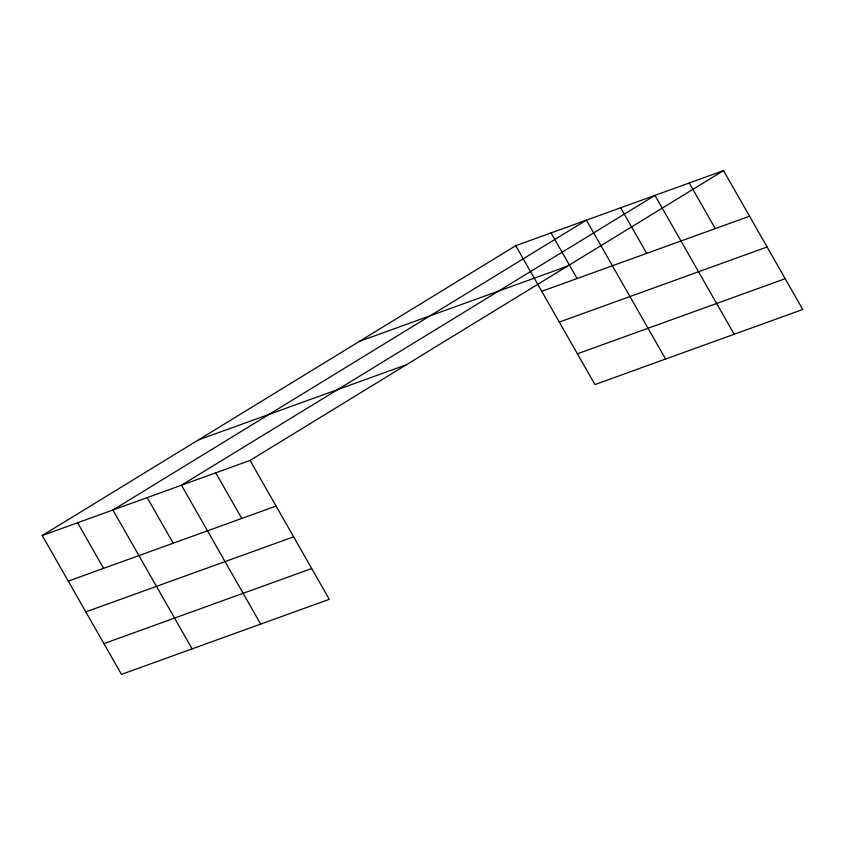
<?xml version="1.0" encoding="UTF-8"?>
<svg xmlns="http://www.w3.org/2000/svg" width="845" height="845" viewBox="0 0 845 845"><rect width="100%" height="100%" fill="white"/><g stroke="black" fill="none" stroke-linecap="round" stroke-linejoin="round"><path stroke-width="1.27" d="M42.25 535.519L250.057 460.44L329.265 599.316L121.469 674.394L42.25 535.519L515.735 245.684L723.531 170.606L802.75 309.481L594.943 384.559L515.735 245.684M250.057 460.44L723.531 170.606M359.484 341.327L567.291 266.249M541.751 291.293L749.547 216.214M198.501 439.865L406.297 364.797M559.305 322.072L767.102 246.993M577.388 353.78L785.195 278.702M68.265 581.117L276.072 506.049M85.82 611.896L293.627 536.828M103.914 643.615L311.71 568.537M689.245 182.995L715.261 228.604M734.178 334.261L654.959 195.385L181.474 485.21L260.693 624.096M620.674 207.764L646.689 253.373M665.596 359.041L586.388 220.154L112.903 509.989L192.121 648.865M551.056 232.924L577.072 278.523M215.771 472.83L241.776 518.429M147.188 497.599L173.204 543.208M77.582 522.749L103.586 568.358"/></g></svg>
